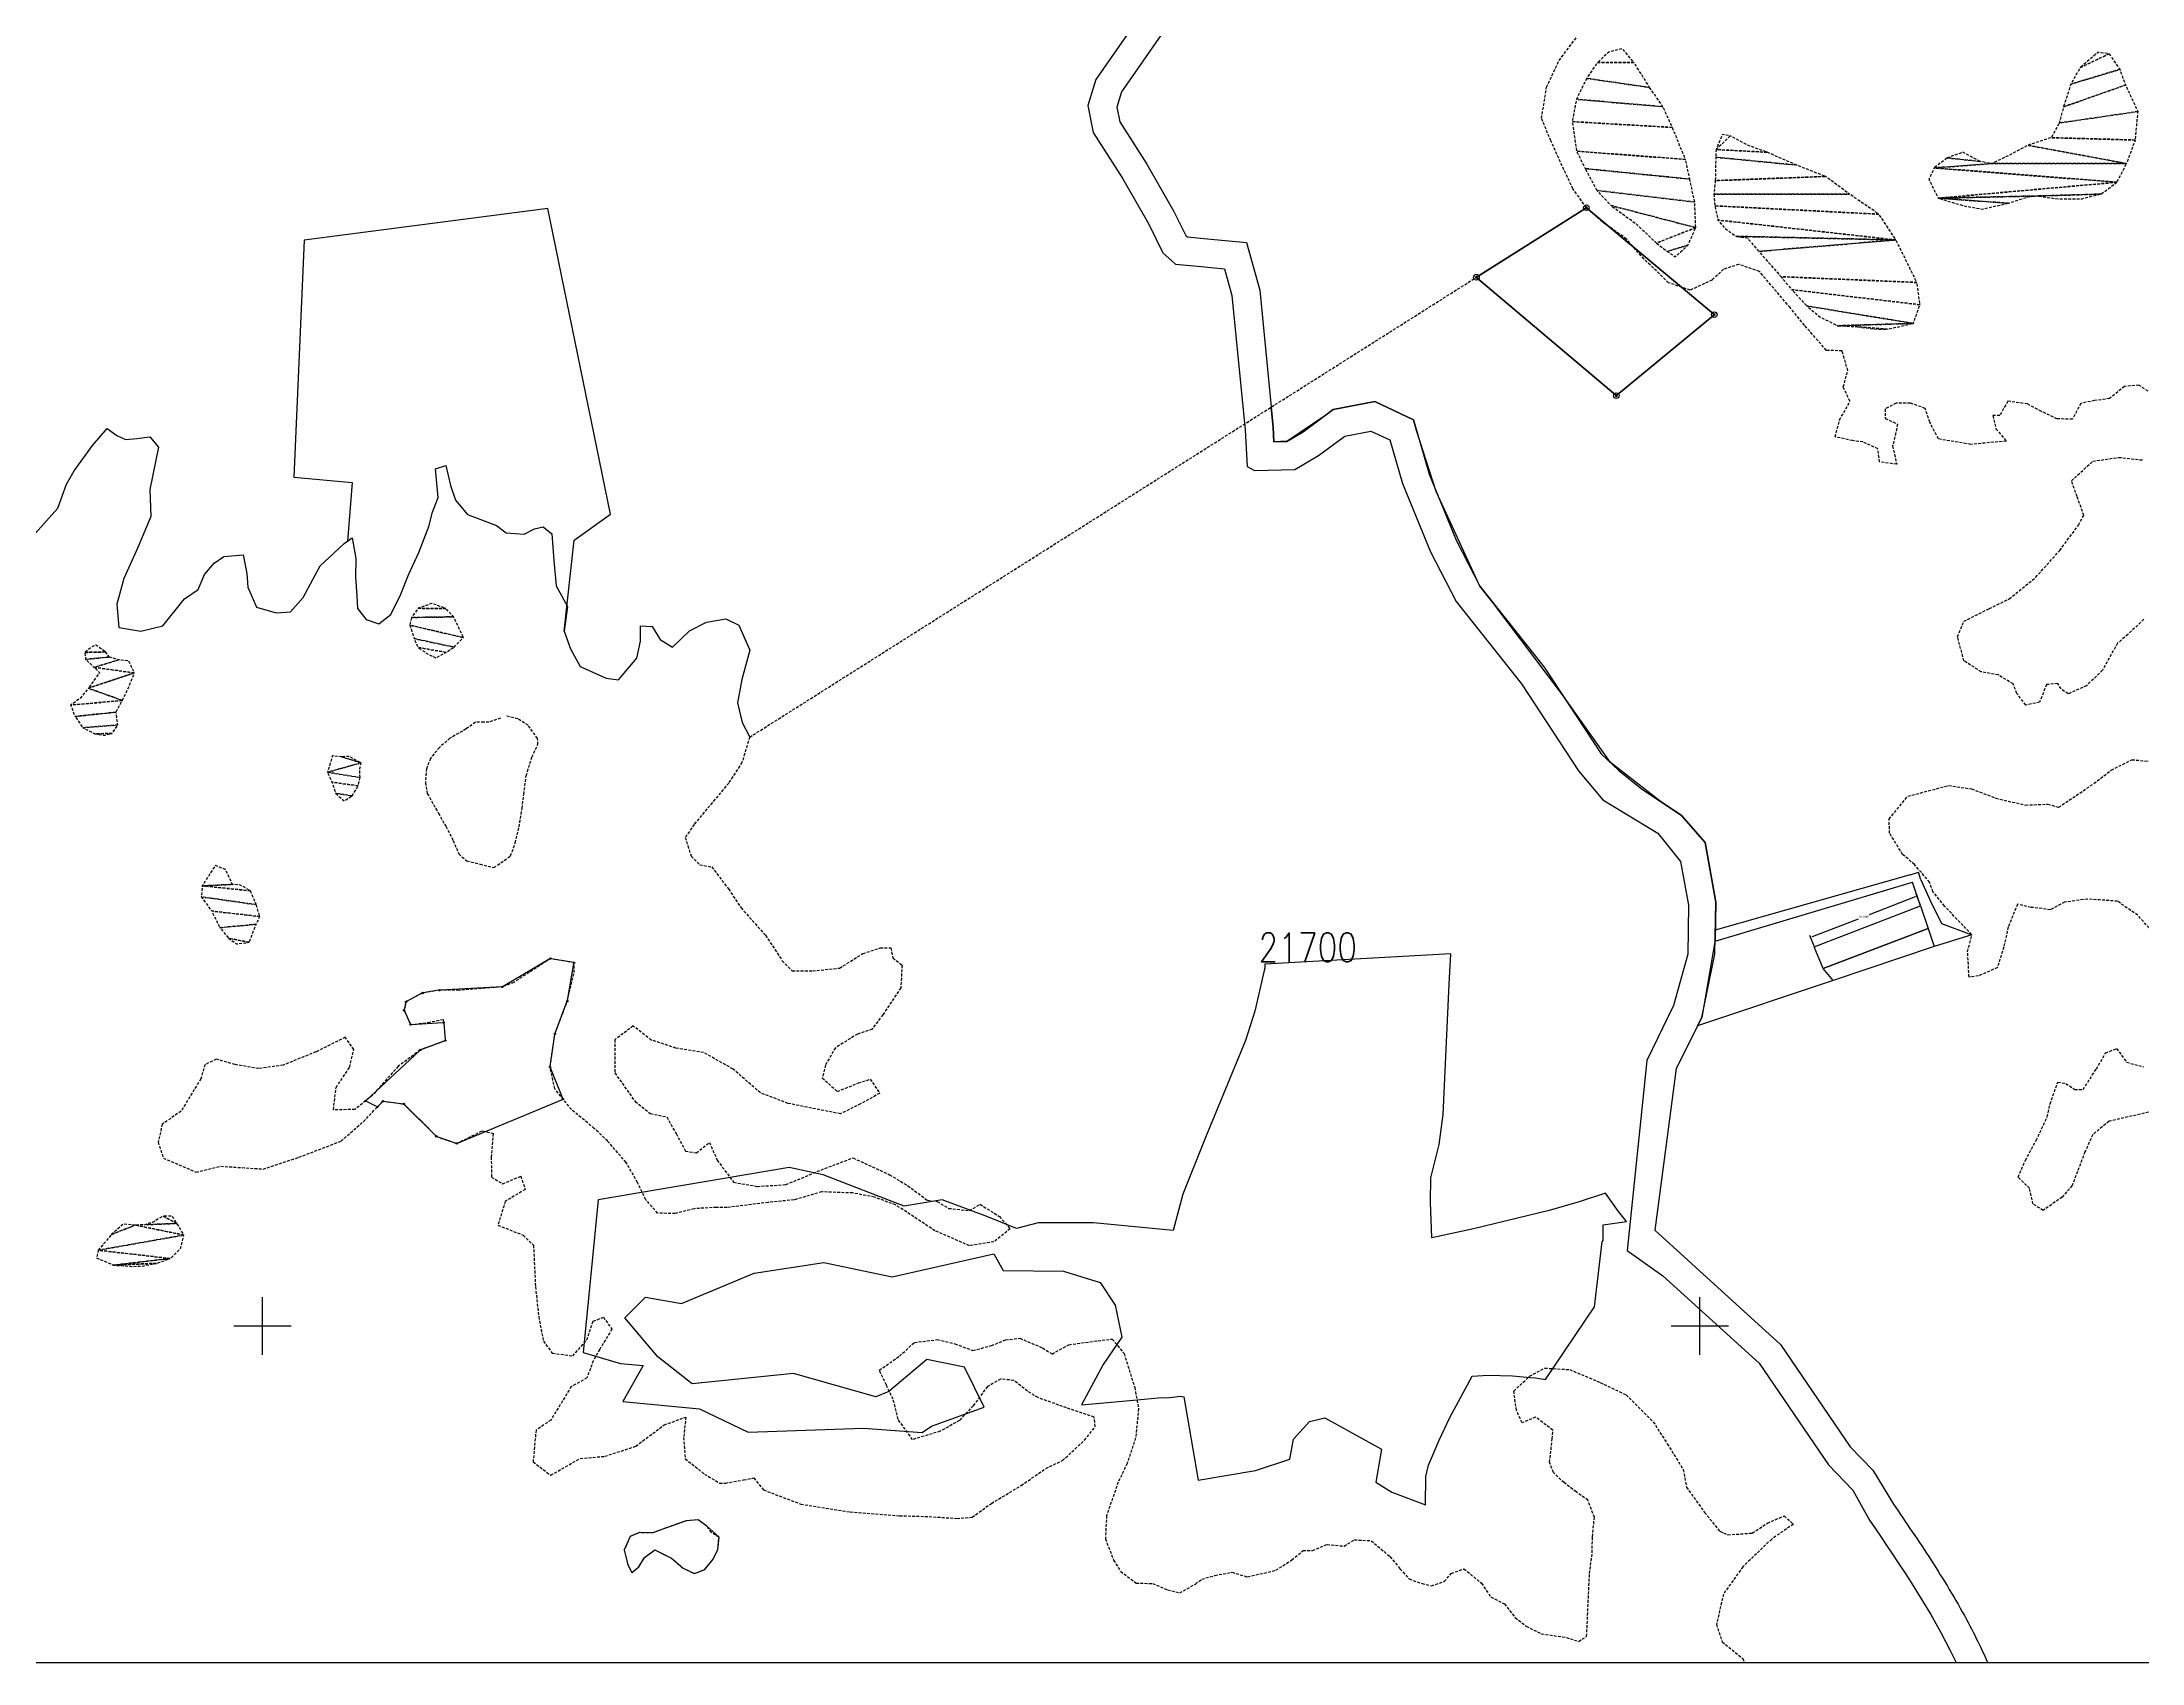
# Model space of a CAD drawing. Header units: metres. Extents: x 615331 to 657292, y 1301217 to 1321009.
# Drawn here: x 615577 to 615763.2, y 1309894.2 to 1310037.8 of the extents above; entities that cross this region are included whole.
import ezdxf
from ezdxf.enums import TextEntityAlignment as Align

# ---------------------------------------------------------------- set-up
doc = ezdxf.new("R2010")
doc.units = ezdxf.units.M
doc.header["$PDMODE"] = 32
doc.header["$PDSIZE"] = 0.5
doc.linetypes.add('HIDDEN', pattern=[0.375, 0.25, -0.125])
for name, color, linetype in [('2', 1, 'Continuous'), ('3', 7, 'Continuous'), ('42', 7, 'Continuous'), ('CIRCULO PI', 2, 'Continuous'), ('CVL_CUADCON_LIN', 8, 'Continuous')]:
    doc.layers.add(name, color=color, linetype=linetype)
doc.styles.add('ROMANS', font='ROMANS', dxfattribs={"height": 0.2})
doc.styles.get("Standard").update_dxf_attribs({"font": 'arial.ttf'})
doc.dimstyles.get("Standard").update_dxf_attribs({"dimtxt": 0.18, "dimasz": 0.18, "dimexe": 0.18, "dimexo": 0.0625, "dimgap": 0.09, "dimtad": 0, "dimtih": 1, "dimtoh": 1, "dimdec": 4, "dimzin": 0, "dimdsep": 46, "dimtxsty": 'Standard', "dimcen": 0.09, "dimadec": 0, "dimazin": 0, "dimtfac": 1, "dimtdec": 4, "dimtofl": 0, "dimtmove": 0, "dimatfit": 3, "dimfxl": 1, "dimtolj": 1, "dimtzin": 0, "dimarcsym": 0})
picture_1 = doc.add_image_def('image2.jpg', size_in_pixel=(1123, 633))

# ---------------------------------------------------------------- blocks, each defined once
blk = doc.blocks.new('COORD')
at = {"layer": '42', "color": 2, "linetype": 'Continuous'}
for p, q in [((0, -2), (0, 2)), ((-2, 0), (2, 0))]:
    blk.add_line(p, q, dxfattribs=at)
blk = doc.blocks.new('COORD$')
at = {"layer": '42', "color": 2, "linetype": 'Continuous'}
blk.add_blockref('COORD', (0, 0), dxfattribs=at)
blk = doc.blocks.new('*D46')
at = {"layer": 'CVL_CUADCON_LIN', "color": 0, "lineweight": -2, "ltscale": 0.5, "transparency": 16777216}
for p, q in [((615743.07, 1309962.06), (615739, 1309960.48)), ((615743.54, 1309961.34), (615743.18, 1309962.29)), ((615733.98, 1309958.54), (615738.06, 1309960.12)), ((615734.12, 1309957.69), (615733.75, 1309958.64))]:
    blk.add_line(p, q, dxfattribs=at)
at = {"layer": 'CVL_CUADCON_LIN', "color": 0, "ltscale": 0.5, "transparency": 16777216}
for points in [[(615743.06, 1309962.08), (615743.08, 1309962.03), (615743.24, 1309962.12)], [(615733.97, 1309958.57), (615734, 1309958.51), (615733.82, 1309958.48)]]:
    blk.add_solid(points, dxfattribs=at)
at = {"layer": 'Defpoints', "color": 0, "ltscale": 0.5, "transparency": 16777216}
for p in [(615743.57, 1309961.28), (615733.82, 1309958.48), (615734.14, 1309957.64)]:
    blk.add_point(p, dxfattribs=at)
at = {"layer": 'CVL_CUADCON_LIN', "color": 0, "ltscale": 0.5, "transparency": 16777216, "insert": (615738.53, 1309960.3), "char_height": 0.18, "attachment_point": 5}
blk.add_mtext('\\A1;10.1048', dxfattribs=at)

msp = doc.modelspace()

# ---------------------------------------------------------------- linework, layer by layer
at = {"color": 10}
msp.add_lwpolyline([(615715.63498, 1309935.80714), (615713.305, 1309935.03432), (615710.63352, 1309934.27143), (615703.93055, 1309932.65316), (615700.2231, 1309931.83995), (615700.10572, 1309935.0155), (615700.14457, 1309937.1644), (615700.8766, 1309940.10192), (615701.2391, 1309942.77925), (615701.78273, 1309954.33134), (615701.92899, 1309957.02013), (615685.43604, 1309956.10323), (615685.42482, 1309955.73115), (615685.37461, 1309955.52243), (615684.53346, 1309951.92499), (615683.71881, 1309949.32745), (615680.18729, 1309940.73434), (615678.16171, 1309935.70427), (615677.29749, 1309932.49738), (615670.25773, 1309933.17811), (615665.32891, 1309933.17809), (615663.4088, 1309932.66361), (615660.63582, 1309933.79229), (615656.82439, 1309935.2136), (615653.47157, 1309934.63637), (615646.28514, 1309937.42393), (615643.27025, 1309938.0891), (615626.34813, 1309935.21827), (615624.99987, 1309921.68709), (615628.31058, 1309920.72047), (615630.33095, 1309920.54156), (615628.51417, 1309917.34321), (615635.33133, 1309916.67935), (615639.64206, 1309914.60998), (615649.85634, 1309914.96043), (615655.06287, 1309914.58709), (615655.87965, 1309915.15413), (615660.54972, 1309916.84889), (615658.82156, 1309920.37742), (615655.46249, 1309921.06883), (615652.09246, 1309918.22511), (615650.95582, 1309917.75492), (615643.64669, 1309919.81284), (615634.65681, 1309918.90306), (615631.62153, 1309921.28718), (615628.7056, 1309924.76221), (615630.52566, 1309926.5823), (615633.71305, 1309926.02028), (615640.15501, 1309928.71991), (615646.34143, 1309929.66032), (615652.41189, 1309928.37334), (615661.4071, 1309930.41433), (615662.23203, 1309928.93812), (615667.59223, 1309928.88143), (615670.84089, 1309927.87542), (615672.16061, 1309925.88761), (615672.74266, 1309923.03267), (615671.0888, 1309920.60727), (615669.16899, 1309917.0529), (615673.80274, 1309917.45277), (615676.29744, 1309917.68227), (615676.74202, 1309917.66354), (615677.4965, 1309917.76612), (615677.88361, 1309917.80282), (615678.25862, 1309917.74344), (615679.53459, 1309910.36035), (615684.61127, 1309911.23769), (615687.6502, 1309912.21963), (615687.96326, 1309913.99186), (615689.38836, 1309915.55829), (615690.73765, 1309915.87902), (615695.77266, 1309913.12144), (615695.26523, 1309910.18992), (615696.69276, 1309909.30101), (615699.67243, 1309908.16962), (615699.70771, 1309910.70474), (615699.94611, 1309911.70184), (615700.87349, 1309913.90349), (615701.80813, 1309915.86787), (615703.82306, 1309919.59174), (615705.22599, 1309919.66042), (615707.37958, 1309919.59888), (615708.94778, 1309919.47439), (615709.41453, 1309919.42597), (615710.31185, 1309919.2816), (615714.65238, 1309925.73147), (615715.34272, 1309931.48726), (615715.4388, 1309931.6129), (615715.41203, 1309932.99661), (615717.50483, 1309933.2944), (615716.77774, 1309934.18281)], close=True, dxfattribs=at)
at = {"layer": '2', "color": 1, "linetype": 'Continuous'}
for points in [[(615675.42213, 1310041.6593), (615670.46191, 1310034.50249), (615669.75554, 1310032.19179), (615670.20521, 1310029.81723), (615672.83774, 1310025.70965), (615675.14315, 1310021.66964), (615676.40526, 1310019.14668), (615677.51585, 1310018.13761), (615679.78739, 1310017.93568), (615681.8575, 1310017.73403), (615682.51396, 1310015.36238), (615683.67713, 1310003.4599), (615683.85807, 1310000.20213), (615684.53102, 1309999.84466), (615688.08295, 1309999.94324), (615690.2043, 1310001.17597), (615692.52308, 1310002.90183), (615694.84187, 1310003.34569), (615696.51934, 1310002.55655), (615697.63438, 1309998.6917), (615700.11494, 1309992.62718), (615702.37891, 1309988.24294), (615708.17385, 1309980.95576), (615713.25173, 1309973.23877), (615715.39715, 1309970.6758), (615720.26038, 1309967.69382), (615722.27625, 1309965.18894), (615722.98453, 1309961.32274), (615722.93004, 1309956.98889), (615721.65108, 1309952.42239), (615719.29809, 1309947.57111), (615717.56306, 1309930.70655), (615720.72504, 1309928.48568), (615729.23852, 1309920.74564), (615735.38777, 1309911.72967), (615737.5528, 1309909.49476), (615739.043, 1309906.81064)], [(615677.65484, 1310040.49419), (615672.73758, 1310033.39937), (615672.32537, 1310032.05093), (615672.57023, 1310030.75788), (615674.97616, 1310027.00387), (615677.34728, 1310022.8487), (615678.43112, 1310020.68212), (615678.57419, 1310020.55212), (615680.01915, 1310020.42368), (615683.80787, 1310020.05461), (615684.97983, 1310015.82059), (615686.16913, 1310003.65079), (615686.23905, 1310002.39177), (615687.37762, 1310002.42337), (615688.82619, 1310003.26514), (615691.49069, 1310005.24833), (615695.17022, 1310005.95265), (615698.60659, 1310004.33608), (615699.99798, 1309999.51339), (615702.38585, 1309993.67546), (615704.48688, 1309989.60676), (615710.1995, 1309982.42311), (615715.26007, 1309974.73241), (615716.81835, 1309973.26388), (615718.80172, 1309971.66587), (615722.36874, 1309969.27771), (615724.47631, 1309966.87905), (615725.40642, 1309961.59711), (615725.34565, 1309958.25595), (615724.15659, 1309951.37578), (615721.8893, 1309946.84359), (615720.00559, 1309932.51682), (615731.13709, 1309922.39661), (615737.33145, 1309913.3145), (615739.32414, 1309911.25749), (615741.14949, 1309908.25178)], [(615623.31763, 1309985.61435), (615624.21228, 1309993.67803), (615627.42516, 1309995.98047), (615621.88347, 1310023.07386), (615600.28372, 1310020.25103), (615599.34753, 1309999.24483), (615604.53359, 1309998.78177), (615604.11156, 1309993.60005)], [(615576.41748, 1309994.27349), (615578.43117, 1309996.49819), (615579.21572, 1309998.64415), (615579.88203, 1309999.81735), (615581.50694, 1310002.07009), (615582.81674, 1310003.57446), (615583.66552, 1310002.93657), (615584.44625, 1310002.58934), (615585.44844, 1310002.69791), (615586.57959, 1310002.84037), (615587.36695, 1310001.91042), (615586.60049, 1309998.17816), (615586.69262, 1309995.78321), (615585.52668, 1309993.01772), (615584.29563, 1309990.28395), (615583.67431, 1309988.01031), (615583.85984, 1309985.9403), (615585.80561, 1309985.60632), (615587.74209, 1309986.08174), (615589.65677, 1309988.46726), (615590.87724, 1309989.29067), (615591.44466, 1309990.62468), (615592.30694, 1309991.63822), (615593.1417, 1309992.23061), (615594.85531, 1309992.3797), (615595.19783, 1309990.73236), (615595.27657, 1309989.50284), (615596.04125, 1309987.73087), (615597.79474, 1309987.23277), (615599.05611, 1309987.31203), (615600.17427, 1309988.58755), (615601.69584, 1309991.38948), (615602.88064, 1309992.50381), (615603.80918, 1309993.38865), (615604.51562, 1309993.88242), (615604.8603, 1309992.04088), (615604.81405, 1309990.42144), (615604.93077, 1309988.70669), (615605.00812, 1309987.60676), (615605.76349, 1309986.64394), (615606.90063, 1309986.26842), (615607.95927, 1309987.09005), (615608.845, 1309988.881), (615609.53742, 1309990.60493), (615610.45335, 1309992.59046), (615611.33309, 1309994.8994), (615611.64235, 1309996.16561), (615612.1453, 1309997.46649), (615611.9223, 1309999.9895), (615612.82511, 1310000.29124), (615613.23376, 1309998.51507), (615613.70166, 1309997.22528), (615614.75202, 1309995.94224), (615617.32001, 1309994.96782), (615618.16891, 1309994.32993), (615619.78848, 1309994.21895), (615620.68937, 1309994.68252), (615621.46424, 1309994.85327), (615622.21553, 1309994.24673), (615622.40438, 1309991.88529), (615622.62444, 1309989.62134), (615623.61644, 1309987.78706), (615623.31763, 1309985.61435), (615623.88582, 1309984.03428), (615624.74504, 1309982.49002), (615627.05487, 1309981.44795), (615628.12472, 1309981.29822), (615629.75334, 1309983.22717), (615630.09229, 1309984.72046), (615630.07674, 1309986.08021), (615631.11308, 1309986.0272), (615631.83826, 1309984.86993), (615632.91398, 1309984.20223), (615634.41873, 1309985.64416), (615635.93126, 1309986.40616), (615637.64309, 1309986.71708), (615638.81475, 1309986.14775), (615639.77872, 1309983.92457), (615639.064, 1309981.32613), (615638.69943, 1309979.24987), (615639.1077, 1309977.50607), (615639.7698, 1309976.21844)]]:
    msp.add_lwpolyline(points, dxfattribs=at)
msp.add_circle((615617.85213, 1309954.0802), 0.06371, dxfattribs=at)
at = {"layer": '3', "color": 30, "linetype": 'HIDDEN'}
msp.add_line((615639.7698, 1309976.21844), (615713.93397, 1310023.14076), dxfattribs=at)
for points in [[(615713.93397, 1310023.14076), (615712.74969, 1310024.81092), (615711.78789, 1310026.83977), (615710.79156, 1310029.06244), (615709.95947, 1310031.06033), (615710.41349, 1310033.81767), (615711.51915, 1310036.19401), (615713.04952, 1310038.21891)], [(615763.73686, 1310006.87348), (615762.92147, 1310007.41466), (615761.62811, 1310007.30278), (615760.31347, 1310006.21916), (615758.98851, 1310006.04217), (615757.76141, 1310005.80146), (615757.03292, 1310004.40094), (615755.67343, 1310004.41776), (615754.27405, 1310005.08164), (615753.03663, 1310005.74743), (615751.28607, 1310005.98648), (615750.58855, 1310004.7158), (615749.97373, 1310004.70867), (615750.24591, 1310003.54617), (615751.16464, 1310002.4558), (615747.9961, 1310002.16056), (615745.14242, 1310002.64605), (615744.38106, 1310004.12672), (615743.97865, 1310005.35254), (615742.6463, 1310005.82287), (615741.38416, 1310005.80847), (615740.41892, 1310005.31177), (615740.42848, 1310004.47), (615741.50228, 1310003.96425), (615741.38174, 1310003.18582), (615741.07146, 1310002.0167), (615741.44596, 1310000.40197), (615739.92235, 1310000.6112), (615739.77963, 1310001.77523), (615738.44575, 1310002.37514), (615737.53811, 1310002.49428), (615735.98072, 1310002.83272), (615736.3844, 1310004.32665), (615737.30403, 1310005.98852), (615736.70704, 1310007.24442), (615737.11111, 1310008.7061), (615736.60574, 1310010.44864), (615735.21337, 1310010.49757), (615733.27856, 1310012.70953), (615731.99832, 1310014.28144), (615729.27526, 1310017.48808), (615727.45563, 1310018.11488), (615726.10124, 1310017.67845), (615725.07636, 1310016.72774), (615723.14473, 1310015.83143), (615721.22763, 1310016.48945), (615719.03491, 1310018.60139), (615717.49358, 1310020.36456), (615715.37272, 1310021.86206), (615713.93397, 1310023.14076)], [(615763.3528, 1309986.66509), (615761.94412, 1309985.32153), (615761.01456, 1309984.53379), (615759.68233, 1309982.1549), (615758.27391, 1309980.77897), (615756.63166, 1309980.0478), (615756.01161, 1309980.49404), (615755.71484, 1309980.97635), (615754.71265, 1309980.86778), (615754.11554, 1309979.30683), (615752.88844, 1309979.06612), (615752.09993, 1309980.09317), (615751.76672, 1309980.93124), (615750.46291, 1309981.72573), (615748.93866, 1309981.99969), (615747.40612, 1309982.98596), (615746.83156, 1309985.11637), (615747.3986, 1309986.48275), (615749.65134, 1309987.60931), (615751.42152, 1309988.47133), (615753.76244, 1309990.37608), (615755.90368, 1309992.76414), (615757.56097, 1309995.01726), (615758.03677, 1309995.86451), (615757.43507, 1309997.54129), (615756.93366, 1309998.9278), (615758.82349, 1310000.66549), (615761.11739, 1310001.01552), (615763.22385, 1310000.78055)], [(615617.69005, 1309977.90044), (615616.65613, 1309977.53767), (615616.20288, 1309977.53486), (615615.45808, 1309977.53015), (615614.62001, 1309976.94196), (615613.2005, 1309976.12325), (615612.2666, 1309975.30774), (615611.46345, 1309974.33103), (615611.11303, 1309973.42198), (615611.02383, 1309972.19068), (615611.19191, 1309971.22021), (615612.17448, 1309969.47742), (615612.82957, 1309968.31557), (615613.48529, 1309967.05661), (615613.97868, 1309965.86137), (615614.69494, 1309965.2505), (615615.86253, 1309964.96634), (615617.09498, 1309964.6502), (615618.57782, 1309965.69597), (615618.99157, 1309966.83209), (615619.33854, 1309968.25937), (615619.58702, 1309969.91271), (615619.74095, 1309971.14439), (615619.95706, 1309972.79747), (615620.46447, 1309974.45246), (615620.97557, 1309975.55685), (615620.972, 1309976.10745), (615620.12259, 1309977.26804), (615619.21226, 1309977.84527), (615618.20688, 1309978.09808), (615618.20688, 1309978.09808)], [(615639.7698, 1309976.21844), (615639.08337, 1309973.97653), (615637.90673, 1309972.1499), (615634.8414, 1309968.48848), (615634.04563, 1309967.31375), (615634.58235, 1309965.66858), (615635.33555, 1309964.90021), (615636.40566, 1309964.71812), (615637.88455, 1309962.75998), (615639.00411, 1309961.08906), (615641.16803, 1309958.65309), (615642.65023, 1309956.40353), (615643.53431, 1309955.5071), (615645.34705, 1309955.49538), (615647.73919, 1309955.74946), (615649.79582, 1309957.03569), (615651.34365, 1309957.53901), (615652.28213, 1309957.54984), (615652.45441, 1309956.64513), (615653.27082, 1309956.00699), (615653.16429, 1309953.99827), (615651.57327, 1309951.61645), (615650.61682, 1309950.34284), (615649.32716, 1309949.90717), (615647.36673, 1309948.6867), (615646.47807, 1309947.1548), (615646.19977, 1309946.0183), (615647.54066, 1309944.80331), (615649.40909, 1309945.56938), (615650.44097, 1309945.90502), (615651.29676, 1309944.65205), (615649.59194, 1309943.72593), (615647.82214, 1309942.83141), (615643.18325, 1309943.74976), (615640.71262, 1309944.69283), (615638.29346, 1309946.80222), (615635.6875, 1309948.26174), (615633.22324, 1309948.65446), (615631.04644, 1309949.37428), (615629.44637, 1309950.61871), (615627.8096, 1309949.40206), (615627.81088, 1309946.45562), (615629.62005, 1309943.91847), (615630.95903, 1309942.86531), (615632.41906, 1309942.55821), (615633.24515, 1309941.0783), (615634.07188, 1309939.53354), (615635.04464, 1309939.38279), (615636.19924, 1309940.30254), (615636.89701, 1309938.72401), (615638.34354, 1309936.76549), (615640.4514, 1309936.40106), (615642.97415, 1309936.55945), (615646.42098, 1309937.99106), (615648.93482, 1309938.92636), (615652.15598, 1309937.44148), (615653.78549, 1309936.45636), (615655.51553, 1309935.18097), (615656.39081, 1309935.06157), (615657.40103, 1309934.45783), (615659.24818, 1309934.2523), (615660.18042, 1309934.81347), (615661.90817, 1309933.7324), (615662.85927, 1309932.64241), (615661.41593, 1309931.49266), (615659.25137, 1309931.14403), (615656.19381, 1309932.46899), (615652.70454, 1309934.76034), (615650.81943, 1309935.45111), (615648.90564, 1309935.81771), (615646.15339, 1309935.91582), (615643.70161, 1309935.20785), (615641.40619, 1309934.98728), (615637.7542, 1309934.5246), (615636.81533, 1309934.54627), (615634.84229, 1309934.42661), (615633.16437, 1309933.98649), (615631.61017, 1309934.03351), (615630.56095, 1309935.21945), (615629.83158, 1309936.73287), (615628.80772, 1309938.5344), (615627.16776, 1309940.42589), (615625.98985, 1309941.5457), (615623.96418, 1309943.20617), (615622.48644, 1309945.0672), (615622.07626, 1309946.97284), (615622.49561, 1309949.92412), (615623.59529, 1309952.81831), (615624.21368, 1309955.35088), (615624.20374, 1309956.22501), (615622.09576, 1309956.58945), (615618.85089, 1309954.48019), (615617.85213, 1309954.0802), (615614.00404, 1309953.77718), (615612.25616, 1309953.78955), (615610.77013, 1309953.54591), (615609.29035, 1309952.75193), (615609.13706, 1309952.00547), (615609.70167, 1309950.74919), (615611.2532, 1309950.92874), (615612.60938, 1309951.20334), (615612.79261, 1309949.32752), (615610.56893, 1309948.49263), (615608.61118, 1309947.0456), (615606.3104, 1309944.46143), (615604.77111, 1309943.21343), (615602.86178, 1309943.19151), (615603.09802, 1309945.1694), (615604.30741, 1309946.96405), (615604.67796, 1309948.52232), (615603.92106, 1309949.61461), (615601.31421, 1309948.32201), (615598.41466, 1309947.15569), (615596.24972, 1309946.83943), (615594.14186, 1309947.20386), (615592.48585, 1309947.67062), (615591.48773, 1309947.2059), (615591.11387, 1309945.93892), (615589.36649, 1309943.0697), (615587.69672, 1309941.91727), (615587.32643, 1309940.3265), (615587.79586, 1309938.90724), (615590.69044, 1309937.6776), (615592.88545, 1309938.18844), (615596.64282, 1309937.93996), (615599.8027, 1309938.97975), (615603.54082, 1309940.4148), (615605.52763, 1309942.15351), (615607.25474, 1309943.95415), (615609.1024, 1309943.71625), (615610.64079, 1309942.212), (615611.98347, 1309940.83518), (615613.80309, 1309940.20838), (615616.0882, 1309941.33532), (615617.02974, 1309941.0871), (615616.85924, 1309939.01301), (615616.8795, 1309937.23238), (615617.85749, 1309936.62838), (615619.46813, 1309937.2943), (615619.86978, 1309936.13334), (615618.10176, 1309935.07699), (615617.44616, 1309932.96493), (615619.68947, 1309932.08404), (615620.60603, 1309931.18786), (615620.77755, 1309927.49867), (615621.0668, 1309924.84696), (615621.48004, 1309922.6824), (615622.26893, 1309921.62286), (615624.08409, 1309921.38471), (615625.3303, 1309922.79122), (615625.8939, 1309924.44889), (615626.79594, 1309924.81536), (615627.55246, 1309923.75557), (615626.47254, 1309921.96245), (615625.90155, 1309920.9521), (615625.33642, 1309919.4239), (615623.95335, 1309918.66343), (615622.14239, 1309915.69622), (615620.82559, 1309914.80705), (615620.56653, 1309911.98714), (615622.1336, 1309910.80706), (615624.73816, 1309912.29385), (615626.937, 1309912.48091), (615629.67765, 1309913.38639), (615632.18078, 1309915.26055), (615634.1147, 1309915.96266), (615633.90891, 1309914.14712), (615634.05991, 1309912.27092), (615635.7586, 1309910.89804), (615637.09465, 1309910.10393), (615637.6125, 1309910.1098), (615639.22761, 1309910.38733), (615640.13181, 1309910.5596), (615640.98543, 1309909.50083), (615644.30115, 1309908.24366), (615648.67844, 1309907.54894), (615653.05178, 1309907.21038), (615655.67417, 1309907.14322), (615658.13589, 1309906.97719), (615659.49398, 1309907.08983), (615661.19548, 1309908.30725), (615663.83139, 1309909.89152), (615666.01494, 1309911.40596), (615667.49574, 1309912.10284), (615669.44954, 1309913.9059), (615670.40662, 1309915.11491), (615670.29997, 1309915.95553), (615667.86323, 1309916.76951), (615665.32824, 1309917.67945), (615664.38314, 1309918.25146), (615663.17464, 1309919.20893), (615662.00807, 1309919.32514), (615660.85054, 1309918.66432), (615659.57528, 1309916.96613), (615658.36029, 1309915.6571), (615656.65585, 1309914.69861), (615654.20459, 1309913.95827), (615652.92168, 1309915.75674), (615652.48066, 1309917.53253), (615651.88368, 1309918.78843), (615651.25369, 1309920.1088), (615653.0519, 1309921.35973), (615654.36501, 1309922.57269), (615656.40113, 1309922.82269), (615657.95903, 1309922.45189), (615659.55171, 1309921.8549), (615661.19739, 1309922.29465), (615662.45393, 1309922.79479), (615663.71454, 1309922.93865), (615665.73103, 1309922.08745), (615666.57866, 1309921.54679), (615668.05806, 1309922.37314), (615670.64325, 1309922.72649), (615671.90386, 1309922.87048), (615672.95435, 1309921.58731), (615673.89487, 1309918.58684), (615674.23994, 1309916.71294), (615673.97821, 1309914.11959), (615673.22742, 1309911.84455), (615672.43726, 1309910.18421), (615671.40308, 1309907.22605), (615671.29732, 1309905.1526), (615672.03065, 1309903.28302), (615672.65707, 1309902.28644), (615674.02841, 1309901.23365), (615675.48513, 1309901.21798), (615676.81863, 1309900.65043), (615677.88989, 1309900.37124), (615679.27257, 1309901.16408), (615679.85019, 1309901.59159), (615681.01154, 1309901.92875), (615682.52955, 1309902.20514), (615683.89363, 1309901.7998), (615686.41154, 1309902.37895), (615687.82506, 1309903.30175), (615688.81897, 1309904.1225), (615689.66048, 1309904.13218), (615690.949, 1309904.66494), (615692.47185, 1309904.52044), (615693.37159, 1309905.08124), (615694.86144, 1309905.00109), (615696.52816, 1309903.59547), (615697.41452, 1309902.50484), (615698.23386, 1309901.60752), (615699.37138, 1309901.19963), (615700.21493, 1309901.01499), (615701.34353, 1309901.38414), (615701.95033, 1309902.10333), (615703.07854, 1309902.50484), (615704.64663, 1309901.22754), (615705.46979, 1309900.00668), (615706.67421, 1309899.40524), (615707.62671, 1309898.18578), (615708.60648, 1309897.41984), (615709.94112, 1309896.75519), (615712.17806, 1309896.42465), (615713.25009, 1309896.08073), (615713.95729, 1309896.50964), (615714.21724, 1309902.08179), (615714.45501, 1309903.92996), (615714.47107, 1309905.35482), (615714.64564, 1309907.07289), (615714.07809, 1309908.58822), (615713.03397, 1309909.32091), (615711.95647, 1309910.15044), (615711.00767, 1309911.04624), (615710.67369, 1309911.94892), (615710.90891, 1309914.0239), (615710.96473, 1309914.80157), (615709.43041, 1309915.94967), (615708.2386, 1309915.45029), (615707.7405, 1309916.5455), (615707.49444, 1309918.25873), (615708.90351, 1309919.56993), (615710.25459, 1309920.29777), (615712.45699, 1309920.16105), (615715.15636, 1309919.02633), (615717.46695, 1309917.91952), (615719.8568, 1309915.55083), (615721.10912, 1309913.59002), (615722.52685, 1309911.30746), (615722.80362, 1309909.75645), (615724.41516, 1309907.50842), (615725.76127, 1309905.84005), (615726.47689, 1309905.52455), (615728.64361, 1309905.67873), (615729.99291, 1309906.56841), (615731.47448, 1309907.20057), (615732.29203, 1309906.4652), (615730.36512, 1309905.14801), (615727.80389, 1309902.69037), (615726.08378, 1309900.27478), (615725.4673, 1309897.58026), (615725.9705, 1309896.03193), (615727.79968, 1309894.56336), (615727.95684, 1309894.16378)], [(615764.81117, 1309958.18888), (615762.81124, 1309960.43257), (615761.01685, 1309961.67483), (615758.36056, 1309961.87107), (615756.32482, 1309961.58869), (615755.07007, 1309960.92685), (615753.35226, 1309961.13379), (615752.15167, 1309961.41157), (615751.33309, 1309959.3947), (615750.93285, 1309957.60935), (615750.37104, 1309955.78973), (615748.69629, 1309955.05831), (615747.85606, 1309954.95153), (615747.73309, 1309957.21663), (615748.10441, 1309958.71017), (615745.68041, 1309961.24044), (615744.66241, 1309962.52386), (615744.36144, 1309963.36232), (615743.0166, 1309964.93346), (615741.97057, 1309965.82811), (615740.81649, 1309967.69284), (615740.76972, 1309968.95498), (615742.42955, 1309970.98142), (615746.0437, 1309971.92933), (615748.08619, 1309971.62899), (615750.23163, 1309970.81169), (615752.8604, 1309970.19419), (615754.8337, 1309970.28147), (615755.80786, 1309970.00114), (615758.92327, 1309972.109), (615760.46332, 1309973.29226), (615762.2976, 1309974.21979), (615763.88518, 1309974.07605)], [(615764.14258, 1309943.06065), (615760.26874, 1309942.17454), (615758.82579, 1309940.99242), (615758.13119, 1309939.46269), (615757.0003, 1309936.47101), (615756.10565, 1309935.45697), (615754.43614, 1309934.2723), (615753.52339, 1309934.84469), (615753.21617, 1309936.23337), (615752.20149, 1309937.22549), (615752.8641, 1309938.72248), (615753.81494, 1309940.48183), (615754.79445, 1309942.56522), (615755.04, 1309943.73371), (615755.73013, 1309945.65183), (615756.44358, 1309945.53052), (615757.22661, 1309944.98897), (615757.97089, 1309944.9975), (615759.14753, 1309946.82413), (615759.97299, 1309948.22593), (615760.9395, 1309948.62541), (615761.82727, 1309947.40519), (615763.32069, 1309947.00138)]]:
    msp.add_lwpolyline(points, dxfattribs=at)
for points, invisible_edges in [([(615637.05234, 1309905.3115), (615629.18655, 1309905.38336), (615628.65009, 1309904.1792), (615636.9355, 1309904.20927)], 5), ([(615636.36795, 1309905.72448), (615631.18967, 1309905.69772), (615629.18655, 1309905.38336), (615637.05234, 1309905.3115)], 7), ([(615629.18655, 1309905.38336), (615631.18967, 1309905.69772), (615629.992, 1309905.71632)], 1), ([(615635.97293, 1309906.30286), (615632.05972, 1309906.03144), (615631.18967, 1309905.69772), (615636.36795, 1309905.72448)], 5), ([(615632.05972, 1309906.03144), (615635.97293, 1309906.30286), (615635.18991, 1309906.84429), (615634.12273, 1309906.76732)], 1), ([(615636.9355, 1309904.20927), (615628.65009, 1309904.1792), (615631.36895, 1309904.17793), (615636.52442, 1309903.36266)], 7), ([(615628.95655, 1309902.85526), (615630.43786, 1309903.51978), (615631.36895, 1309904.17793), (615628.65009, 1309904.1792)], 5), ([(615636.52442, 1309903.36266), (615631.36895, 1309904.17793), (615632.8337, 1309903.45008), (615633.8796, 1309902.55543)], 9), ([(615630.43786, 1309903.51978), (615628.95655, 1309902.85526), (615629.32035, 1309902.17953), (615629.92969, 1309902.67215)], 1), ([(615636.52442, 1309903.36266), (615633.8796, 1309902.55543), (615634.88842, 1309902.08128), (615635.79046, 1309902.44776)], 1)]:
    msp.add_3dface(points, dxfattribs=dict(at, invisible_edges=invisible_edges))
at = {"layer": 'CIRCULO PI'}
msp.add_lwpolyline([(615473.824, 1310171.98436), (615943.99875, 1310171.98436), (615943.99875, 1309894.16378), (615473.824, 1309894.16378)], close=True, dxfattribs=at)
at = {"layer": 'CVL_CUADCON_LIN', "color": 4, "lineweight": 40, "ltscale": 0.5, "flags": 128}
for points in [[(615704.24256, 1310017.00918), (615713.88013, 1310023.1067)], [(615713.98287, 1310023.09992), (615725.22915, 1310013.70546)], [(615716.53817, 1310006.52006), (615704.23735, 1310016.93395)], [(615725.22895, 1310013.62402), (615716.6359, 1310006.51949)]]:
    msp.add_lwpolyline(points, dxfattribs=at)
at = {"layer": 'CVL_CUADCON_LIN', "color": 5, "ltscale": 0.5, "flags": 128}
for points in [[(615713.93397, 1310023.14076), (615704.51176, 1310017.1795)], [(615713.93397, 1310023.14076), (615704.72713, 1310017.31576)]]:
    msp.add_lwpolyline(points, dxfattribs=at)
at = {"layer": 'CVL_CUADCON_LIN', "color": 2, "ltscale": 0.5, "flags": 128}
for points in [[(615723.78067, 1309950.62433), (615724.15659, 1309951.37578), (615725.33351, 1309956.98024), (615725.40642, 1309961.59711), (615724.47631, 1309966.87905), (615722.36874, 1309969.27771), (615720.46722, 1309970.5508), (615716.06609, 1309973.97281), (615711.81733, 1309979.96445), (615705.64973, 1309988.14446), (615704.48688, 1309989.60676), (615700.62361, 1309997.98383), (615698.88073, 1310003.38588), (615698.60659, 1310004.33608), (615695.17022, 1310005.95265), (615691.49069, 1310005.24833), (615690.76044, 1310004.7048), (615687.37762, 1310002.42337), (615686.80834, 1310002.40757), (615686.23905, 1310002.39177), (615686.16913, 1310003.65079), (615685.99208, 1310005.46244)], [(615622.04091, 1309956.55702), (615617.90698, 1309954.11263)], [(615624.14096, 1309956.23587), (615622.15854, 1309956.57859)], [(615623.60649, 1309952.88103), (615624.19254, 1309956.16229)], [(615617.78851, 1309954.0769), (615612.31978, 1309953.79285)], [(615609.27753, 1309952.68952), (615609.14987, 1309952.06788)], [(615609.16317, 1309951.94736), (615609.67556, 1309950.80731)], [(615610.71399, 1309953.51579), (615609.34649, 1309952.78205)], [(615612.19328, 1309953.77924), (615610.833, 1309953.55622)], [(615622.51824, 1309949.98368), (615623.57266, 1309952.75876)], [(615609.76527, 1309950.75309), (615612.57261, 1309950.92484)], [(615612.64239, 1309950.86533), (615612.78642, 1309949.39093)], [(615610.52227, 1309948.44925), (615605.75952, 1309944.02036)], [(615612.73297, 1309949.30512), (615610.62857, 1309948.51503)], [(615622.08522, 1309947.03592), (615622.48665, 1309949.86104)], [(615623.20139, 1309944.19574), (615622.10018, 1309946.91379)], [(615605.76985, 1309943.94848), (615606.71278, 1309943.47702)], [(615606.81387, 1309943.49451), (615607.21064, 1309943.90817)], [(615607.31793, 1309943.94601), (615609.03921, 1309943.72439)], [(615609.14745, 1309943.6712), (615611.93842, 1309940.88023)], [(615613.8619, 1309940.23289), (615623.1665, 1309944.11217)], [(615612.04371, 1309940.81443), (615613.74285, 1309940.22913)]]:
    msp.add_lwpolyline(points, dxfattribs=at)
at = {"layer": 'CVL_CUADCON_LIN', "color": 4, "ltscale": 0.5, "flags": 128}
for points in [[(615725.35155, 1309958.1231), (615742.84534, 1309963.35668)], [(615742.62743, 1309964.01568), (615725.3673, 1309959.12045)], [(615742.62743, 1309964.01568), (615743.37896, 1309964.24051)], [(615743.56605, 1309961.27994), (615742.84534, 1309963.35668)], [(615743.57781, 1309963.57581), (615743.37896, 1309964.24051)], [(615743.57781, 1309963.57581), (615744.48116, 1309961.63386), (615745.42995, 1309959.71423), (615748.10441, 1309958.71017)], [(615748.10441, 1309958.71017), (615744.7749, 1309957.65337)], [(615735.80919, 1309954.65158), (615723.78067, 1309950.62433)]]:
    msp.add_lwpolyline(points, dxfattribs=at)
at = {"layer": 'CVL_CUADCON_LIN', "color": 2, "ltscale": 0.5, "flags": 128}
for points in [[(615743.56605, 1309961.27994), (615744.23898, 1309959.26115), (615734.91364, 1309955.71353), (615734.14156, 1309957.63501)], [(615744.23898, 1309959.26115), (615744.7749, 1309957.65337), (615735.80919, 1309954.65158), (615734.91364, 1309955.71353)]]:
    msp.add_lwpolyline(points, close=True, dxfattribs=at)
at = {"layer": 'CVL_CUADCON_LIN', "color": 6, "ltscale": 0.5, "flags": 128}
msp.add_lwpolyline([(615634.12273, 1309906.76732), (615632.05972, 1309906.03144), (615631.18967, 1309905.69772), (615629.992, 1309905.71632), (615629.18655, 1309905.38336), (615628.65009, 1309904.1792), (615628.95655, 1309902.85526), (615629.32035, 1309902.17953), (615629.92969, 1309902.67215), (615630.43786, 1309903.51978), (615631.36895, 1309904.17793), (615632.8337, 1309903.45008), (615633.8796, 1309902.55543), (615634.88842, 1309902.08128), (615635.79046, 1309902.44776), (615636.52442, 1309903.36266), (615636.9355, 1309904.20927), (615637.05234, 1309905.3115), (615635.97293, 1309906.30286), (615635.18991, 1309906.84429)], close=True, dxfattribs=at)
at = {"layer": 'CVL_CUADCON_LIN', "color": 4, "lineweight": 40, "ltscale": 0.5}
for centre in [(615713.93397, 1310023.14076), (615704.18872, 1310016.97512), (615725.27805, 1310013.66462), (615716.5868, 1310006.47889)]:
    msp.add_circle(centre, 0.06371, dxfattribs=at)
at = {"layer": 'CVL_CUADCON_LIN', "color": 2, "ltscale": 0.5}
for centre in [(615622.09576, 1309956.58945), (615624.20374, 1309956.22501), (615612.25616, 1309953.78955), (615609.13706, 1309952.00547), (615609.29035, 1309952.75193), (615610.77013, 1309953.54591), (615623.59529, 1309952.81831), (615609.70167, 1309950.74919), (615612.6362, 1309950.92874), (615610.56893, 1309948.49263), (615612.79261, 1309949.32752), (615622.49561, 1309949.92412), (615622.07626, 1309946.97284), (615605.71286, 1309943.97697), (615606.76976, 1309943.44853), (615607.25474, 1309943.95415), (615609.1024, 1309943.71625), (615623.22531, 1309944.13669), (615611.98347, 1309940.83518), (615613.80309, 1309940.20838)]:
    msp.add_circle(centre, 0.06371, dxfattribs=at)
at = {"layer": 'CVL_CUADCON_LIN', "color": 6, "ltscale": 0.5}
for points, knots in [([(615741.14949, 1309908.25178), (615742.2667, 1309906.61877), (615743.39662, 1309904.96768), (615745.59002, 1309901.57523), (615746.65359, 1309899.8337), (615748.03094, 1309897.28557), (615748.41372, 1309896.54042), (615749.03585, 1309895.24979), (615749.28421, 1309894.71073), (615749.5225, 1309894.16378)], [0, 0, 0, 0, 46.468257647, 46.468257647, 92.936515293, 92.936515293, 111.707502791, 111.707502791, 124.859764131, 124.859764131, 124.859764131, 124.859764131]), ([(615739.043, 1309906.81064), (615741.77612, 1309902.81566), (615744.56789, 1309898.73495), (615746.67822, 1309894.258), (615746.72224, 1309894.16378)], [0, 0, 0, 0, 113.679873463, 116.119005959, 116.119005959, 116.119005959, 116.119005959])]:
    msp.add_open_spline(points, degree=3, knots=knots, dxfattribs=at)
at = {"layer": 'CVL_CUADCON_LIN', "color": 4, "ltscale": 0.5}
for p in [(615713.93397, 1310023.14076), (615704.18872, 1310016.97512), (615725.27805, 1310013.66462), (615716.5868, 1310006.47889)]:
    msp.add_point(p, dxfattribs=at)

# ---------------------------------------------------------------- block references
at = {"layer": '42', "color": 1, "linetype": 'Continuous', "xscale": 1.274245939333923, "yscale": 1.274245939333923, "zscale": 0.1274245939301883}
for p in [(615596.57516, 1309924.03272), (615723.99975, 1309924.03272)]:
    msp.add_blockref('COORD$', p, dxfattribs=at)

# ---------------------------------------------------------------- texts
at = {"color": 7, "linetype": 'Continuous', "style": 'ROMANS', "width": 0.8}
msp.add_text('21700', height=2.548492, dxfattribs=at).set_placement((615689.2415, 1309957.58919), align=Align.MIDDLE)
at = {"layer": 'CVL_CUADCON_LIN', "color": 4, "ltscale": 0.5}
msp.add_text('1', height=0.12742, rotation=90, dxfattribs=at).set_placement((615713.94237, 1310023.26791), align=Align.BOTTOM_CENTER)
msp.add_text('4', height=0.12742, rotation=90, dxfattribs=at).set_placement((615704.0616, 1310016.98394), align=Align.MIDDLE_RIGHT)
msp.add_text('2', height=0.12742, rotation=90, dxfattribs=at).set_placement((615725.40547, 1310013.6643), align=Align.MIDDLE_LEFT)
msp.add_text('3', height=0.12742, rotation=90, dxfattribs=at).set_placement((615716.58606, 1310006.35146), align=Align.TOP_CENTER)

# ---------------------------------------------------------------- dimensions: what is measured, and where the dimension line sits
dim = msp.add_aligned_dim(p1=(615743.56605, 1309961.27994), p2=(615734.14156, 1309957.63501), distance=-0.90172, dimstyle='Standard', dxfattribs=at)
dim.commit()
dim.dimension.update_dxf_attribs({"geometry": '*D46', "text_midpoint": (615738.52854, 1309960.29849)})

# ---------------------------------------------------------------- pictures from other files: only their frames are drawn
at = {"layer": 'CIRCULO PI'}
image = msp.add_image(picture_1, insert=(615473.824, 1309894.16378), size_in_units=(470.17476, 265.02281), dxfattribs=at)
image.dxf.flags = 7

# ---------------------------------------------------------------- meshes
at = {"layer": '3', "color": 30, "linetype": 'HIDDEN'}
mesh = msp.add_polyface(dxfattribs=at)
corners = [(615718.15619, 1310036.01077), (615714.91973, 1310036.00619), (615719.54091, 1310033.79257), (615713.96481, 1310034.60299), (615720.72558, 1310032.09005), (615713.04735, 1310032.74692), (615721.55575, 1310030.25399), (615712.68164, 1310030.76776), (615722.72092, 1310027.41802), (615713.06761, 1310028.14944), (615723.09695, 1310025.67396), (615713.82961, 1310026.60404), (615723.5409, 1310023.63912), (615714.855, 1310024.67304), (615723.63149, 1310021.37377), (615716.13268, 1310023.32782), (615720.15166, 1310020.00637), (615722.93741, 1310019.81167), (615721.09868, 1310019.27253), (615717.13896, 1310037.22959), (615721.8162, 1310018.79507), (615718.31942, 1310021.73387), (615715.91262, 1310036.92415)]
mesh.append_faces([[corners[k] for k in face] for face in [(1, 0, 19, 22), (17, 18, 20)]], dxfattribs={"vtx0": -1, "color": 30})
mesh.append_faces([[corners[k] for k in face] for face in [(0, 1, 3, 2), (2, 3, 5, 4), (4, 5, 7, 6), (6, 7, 9, 8), (8, 9, 11, 10), (10, 11, 13, 12), (12, 13, 15, 14), (14, 16, 18, 17)]], dxfattribs={"vtx0": -1, "vtx2": -1, "color": 30})
mesh.append_faces([[corners[k] for k in face] for face in [(14, 15, 21, 16)]], dxfattribs={"vtx0": -1, "vtx3": -1, "color": 30})
mesh = msp.add_polyface(dxfattribs=at)
corners = [(615760.28786, 1310036.78399), (615757.7126, 1310035.55651), (615761.24227, 1310035.40258), (615756.88778, 1310034.0901), (615761.74355, 1310034.01607), (615756.23117, 1310032.07514), (615762.83851, 1310031.66496), (615755.85909, 1310030.6462), (615762.60851, 1310029.13685), (615755.12958, 1310029.34277), (615761.82307, 1310027.05563), (615753.06581, 1310028.67163), (615749.8802, 1310027.04862), (615760.96817, 1310025.39465), (615744.77073, 1310026.66647), (615745.12509, 1310023.98304), (615753.99104, 1310024.18157), (615751.34443, 1310023.53616), (615748.87469, 1310027.23135), (615745.9257, 1310027.55386), (615759.55618, 1310024.34238), (615751.26428, 1310027.71199), (615759.28311, 1310036.90198), (615757.87775, 1310023.93462), (615755.54741, 1310023.94035), (615753.08569, 1310024.10651), (615749.01995, 1310023.02391), (615747.43084, 1310023.29711), (615744.29683, 1310025.65727), (615747.31183, 1310028.0554)]
mesh.append_faces([[corners[k] for k in face] for face in [(1, 0, 22), (17, 15, 27, 26), (19, 18, 29), (20, 16, 24, 23)]], dxfattribs={"vtx0": -1, "color": 30})
mesh.append_faces([[corners[k] for k in face] for face in [(16, 15, 17, 25)]], dxfattribs={"vtx0": -1, "vtx1": -1, "color": 30})
mesh.append_faces([[corners[k] for k in face] for face in [(10, 12, 14, 13), (13, 15, 16, 20)]], dxfattribs={"vtx0": -1, "vtx1": -1, "vtx2": -1, "color": 30})
mesh.append_faces([[corners[k] for k in face] for face in [(0, 1, 3, 2), (2, 3, 5, 4), (4, 5, 7, 6), (6, 7, 9, 8), (8, 9, 11, 10), (18, 19, 14, 12)]], dxfattribs={"vtx0": -1, "vtx2": -1, "color": 30})
mesh.append_faces([[corners[k] for k in face] for face in [(10, 11, 21, 12), (13, 14, 28, 15)]], dxfattribs={"vtx0": -1, "vtx3": -1, "color": 30})
mesh = msp.add_polyface(dxfattribs=at)
corners = [(615726.67809, 1310029.50307), (615725.42971, 1310028.29088), (615729.96373, 1310028.05132), (615732.566, 1310026.91546), (615725.40512, 1310027.61056), (615735.13437, 1310025.90868), (615725.36409, 1310025.53787), (615737.25599, 1310024.34645), (615725.24839, 1310024.33855), (615739.86564, 1310022.56302), (615725.32484, 1310023.30336), (615741.38059, 1310020.28148), (615725.59817, 1310022.04376), (615727.20066, 1310020.60501), (615729.2225, 1310019.26833), (615743.23615, 1310016.51443), (615731.19019, 1310017.02425), (615743.51763, 1310014.54266), (615732.14193, 1310015.86953), (615742.92154, 1310012.88448), (615733.48549, 1310014.42798), (615736.22423, 1310012.67844), (615740.62943, 1310012.37262), (615737.81105, 1310012.59944), (615725.997, 1310029.62489), (615728.30619, 1310028.64754), (615739.43163, 1310012.39135), (615734.62926, 1310013.46962), (615728.20566, 1310020.45465), (615726.18891, 1310021.33821)]
mesh.append_faces([[corners[k] for k in face] for face in [(1, 0, 24), (22, 23, 26)]], dxfattribs={"vtx0": -1, "color": 30})
mesh.append_faces([[corners[k] for k in face] for face in [(0, 1, 2, 25)]], dxfattribs={"vtx0": -1, "vtx1": -1, "color": 30})
mesh.append_faces([[corners[k] for k in face] for face in [(2, 1, 4, 3), (3, 4, 6, 5), (5, 6, 8, 7), (7, 8, 10, 9), (9, 10, 12, 11), (11, 14, 16, 15), (15, 16, 18, 17), (17, 18, 20, 19), (19, 21, 23, 22)]], dxfattribs={"vtx0": -1, "vtx2": -1, "color": 30})
mesh.append_faces([[corners[k] for k in face] for face in [(11, 12, 29, 13), (11, 13, 28, 14), (19, 20, 27, 21)]], dxfattribs={"vtx0": -1, "vtx3": -1, "color": 30})
mesh = msp.add_polyface(dxfattribs=at)
corners = [(615612.8353, 1309987.61861), (615610.37422, 1309987.63543), (615613.52008, 1309986.87802), (615609.79661, 1309986.8222), (615614.40606, 1309985.0375), (615609.63898, 1309986.14099), (615613.56965, 1309984.19012), (615610.03527, 1309984.94511), (615612.86015, 1309983.73216), (615610.36403, 1309984.16999), (615611.95671, 1309983.24068), (615611.2746, 1309983.56026), (615611.60196, 1309988.06421)]
mesh.append_faces([[corners[k] for k in face] for face in [(1, 0, 12), (8, 9, 11, 10)]], dxfattribs={"vtx0": -1, "color": 30})
mesh.append_faces([[corners[k] for k in face] for face in [(0, 1, 3, 2), (2, 3, 5, 4), (4, 5, 7, 6), (6, 7, 9, 8)]], dxfattribs={"vtx0": -1, "vtx2": -1, "color": 30})
mesh = msp.add_polyface(dxfattribs=at)
corners = [(615582.64854, 1309983.76886), (615580.83542, 1309983.72515), (615583.00762, 1309983.31777), (615580.90423, 1309983.1102), (615583.81881, 1309983.06369), (615581.65348, 1309982.40236), (615585.21857, 1309981.90655), (615581.14723, 1309980.55304), (615584.16566, 1309979.47083), (615579.57022, 1309979.05338), (615583.58944, 1309978.43091), (615579.96523, 1309978.05182), (615583.75866, 1309977.29836), (615580.65167, 1309977.05205), (615583.24527, 1309976.55025), (615581.72369, 1309976.5082), (615584.72594, 1309982.9722), (615584.80444, 1309980.83516), (615582.59872, 1309976.38422), (615580.40829, 1309979.64157), (615582.14203, 1309981.95204), (615581.38296, 1309984.18197), (615581.8027, 1309984.37897)]
mesh.append_faces([[corners[k] for k in face] for face in [(1, 0, 22, 21), (14, 15, 18)]], dxfattribs={"vtx0": -1, "color": 30})
mesh.append_faces([[corners[k] for k in face] for face in [(4, 5, 6, 16), (6, 7, 8, 17)]], dxfattribs={"vtx0": -1, "vtx1": -1, "color": 30})
mesh.append_faces([[corners[k] for k in face] for face in [(0, 1, 3, 2), (2, 3, 5, 4), (8, 9, 11, 10), (10, 11, 13, 12), (12, 13, 15, 14)]], dxfattribs={"vtx0": -1, "vtx2": -1, "color": 30})
mesh.append_faces([[corners[k] for k in face] for face in [(6, 5, 20, 7), (8, 7, 19, 9)]], dxfattribs={"vtx0": -1, "vtx3": -1, "color": 30})
mesh = msp.add_polyface(dxfattribs=at)
corners = [(615605.31355, 1309973.93614), (615602.33985, 1309973.10775), (615605.22474, 1309972.6401), (615605.06762, 1309971.89416), (615602.73397, 1309972.23578), (615604.52276, 1309971.0162), (615603.06426, 1309971.23384), (615603.59383, 1309974.47591), (615605.21951, 1309973.44976), (615603.81326, 1309970.55837), (615602.78379, 1309974.56791), (615604.27364, 1309974.51248)]
mesh.append_faces([[corners[k] for k in face] for face in [(5, 6, 9), (7, 0, 11)]], dxfattribs={"vtx0": -1, "color": 30})
mesh.append_faces([[corners[k] for k in face] for face in [(0, 1, 2, 8), (1, 0, 7, 10)]], dxfattribs={"vtx0": -1, "vtx1": -1, "color": 30})
mesh.append_faces([[corners[k] for k in face] for face in [(2, 1, 4, 3), (3, 4, 6, 5)]], dxfattribs={"vtx0": -1, "vtx2": -1, "color": 30})
mesh = msp.add_polyface(dxfattribs=at)
corners = [(615593.92702, 1309963.16392), (615591.24206, 1309963.03611), (615595.51945, 1309962.5993), (615596.01882, 1309961.37462), (615591.15617, 1309962.06373), (615596.35471, 1309960.30999), (615592.07669, 1309960.81153), (615596.00646, 1309959.6261), (615592.80568, 1309959.33048), (615595.40973, 1309958.03278), (615593.56067, 1309958.40015), (615594.60734, 1309963.10696), (615594.27858, 1309957.89032), (615592.38671, 1309964.82999), (615593.29691, 1309964.48429)]
mesh.append_faces([[corners[k] for k in face] for face in [(1, 0, 14, 13), (9, 10, 12)]], dxfattribs={"vtx0": -1, "color": 30})
mesh.append_faces([[corners[k] for k in face] for face in [(0, 1, 2, 11)]], dxfattribs={"vtx0": -1, "vtx1": -1, "color": 30})
mesh.append_faces([[corners[k] for k in face] for face in [(2, 1, 4, 3), (3, 4, 6, 5), (5, 6, 8, 7), (7, 8, 10, 9)]], dxfattribs={"vtx0": -1, "vtx2": -1, "color": 30})
mesh = msp.add_polyface(dxfattribs=at)
corners = [(615588.99633, 1309933.12242), (615587.76171, 1309933.76235), (615586.11513, 1309933.0071), (615589.61816, 1309932.0899), (615585.30585, 1309932.96964), (615582.01728, 1309930.74659), (615588.40113, 1309930.00944), (615583.35333, 1309929.42711), (615587.17339, 1309929.58066), (615583.20641, 1309932.14673), (615587.3672, 1309929.64666), (615585.94438, 1309929.34619), (615584.97315, 1309929.30771), (615581.85978, 1309930.06538), (615584.23676, 1309933.05998), (615586.82628, 1309933.20589), (615588.57124, 1309933.76745), (615589.30214, 1309930.88956)]
mesh.append_faces([[corners[k] for k in face] for face in [(1, 0, 16), (8, 7, 12, 11), (9, 4, 14)]], dxfattribs={"vtx0": -1, "color": 30})
mesh.append_faces([[corners[k] for k in face] for face in [(3, 5, 6, 17), (6, 7, 8, 10)]], dxfattribs={"vtx0": -1, "vtx1": -1, "color": 30})
mesh.append_faces([[corners[k] for k in face] for face in [(3, 4, 9, 5)]], dxfattribs={"vtx0": -1, "vtx1": -1, "vtx3": -1, "color": 30})
mesh.append_faces([[corners[k] for k in face] for face in [(0, 2, 4, 3)]], dxfattribs={"vtx0": -1, "vtx2": -1, "color": 30})
mesh.append_faces([[corners[k] for k in face] for face in [(0, 1, 15, 2), (6, 5, 13, 7)]], dxfattribs={"vtx0": -1, "vtx3": -1, "color": 30})

doc.saveas('drawing.dxf')
